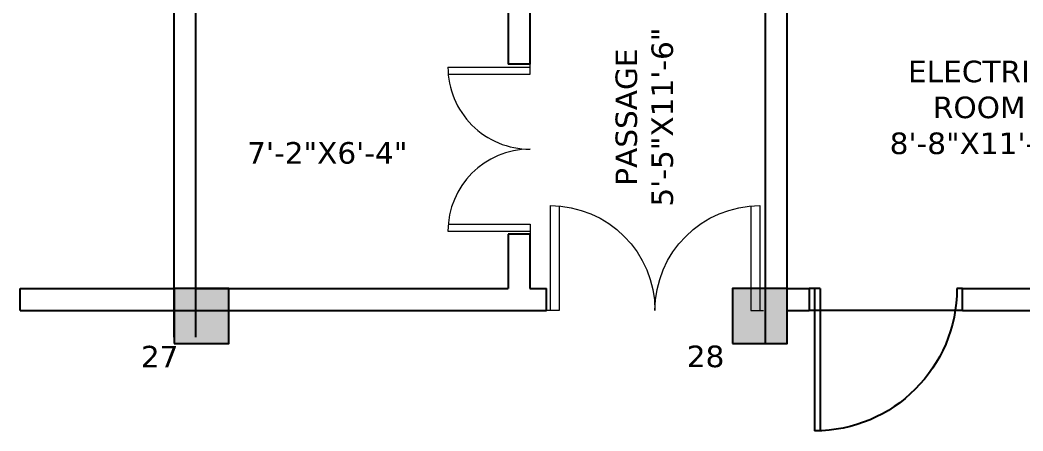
# Model space of a CAD drawing. Header units: inches. Extents: x -217 to 2701, y -906 to 3312.
# Drawn here: x 1319.7 to 1594.6, y 642 to 754.6 of the extents above; entities that cross this region are included whole.
import ezdxf

# ---------------------------------------------------------------- set-up
doc = ezdxf.new("R2010")
doc.units = ezdxf.units.IN
doc.header["$MEASUREMENT"] = 0
doc.layers.get('0').update_dxf_attribs({"color": 8, "linetype": 'CONTINUOUS'})
for name, color, linetype in [('COLUMN', 8, 'CONTINUOUS'), ('COLUMN HATCH', 8, 'CONTINUOUS'), ('DOOR', 8, 'CONTINUOUS'), ('TEXT', 8, 'CONTINUOUS'), ('WALL', 7, 'CONTINUOUS'), ('WINDOOW', 8, 'CONTINUOUS')]:
    doc.layers.add(name, color=color, linetype=linetype)
doc.styles.add('VERDANA', font='verdana.ttf')

# ---------------------------------------------------------------- blocks, each defined once
blk = doc.blocks.new('D3.5')
for p, q in [((1.5, 0), (1.5, 39)), ((3, 0), (3, 38.97)), ((3, 0), (0, 0)), ((42, 0), (40.5, 0))]:
    blk.add_line(p, q)
blk.add_arc((1.5, 0), 39, 0, 90)
blk = doc.blocks.new('b d')
at = {"layer": 'WINDOOW', "color": 0, "lineweight": 0}
for p, q in [((67237.44, 17555.04), (67233.94, 17555.04)), ((67234.94, 17526.29), (67234.94, 17555.04)), ((67237.44, 17526.39), (67237.44, 17555.04)), ((67289.94, 17526.39), (67289.94, 17555.04)), ((67289.94, 17555.04), (67293.44, 17555.04)), ((67292.44, 17526.29), (67292.44, 17555.04))]:
    blk.add_line(p, q, dxfattribs=at)
for centre, start, end in [((67234.94, 17555.04), 270, 0), ((67292.44, 17555.04), 180, 270)]:
    blk.add_arc(centre, 28.75, start, end, dxfattribs=at)

msp = doc.modelspace()

# ---------------------------------------------------------------- hatches: boundary and pattern name
at = {"layer": 'COLUMN HATCH', "linetype": 'Continuous'}
for points in [[(1377, 681), (1362, 681), (1362, 666), (1377, 666)], [(1530, 681), (1515, 681), (1515, 666), (1530, 666)]]:
    msp.add_hatch(color=256, dxfattribs=at).paths.add_polyline_path(points)
at = {"layer": 'TEXT', "lineweight": 0}
for points in [[(1377, 681), (1362, 681), (1362, 666), (1377, 666)], [(1530, 681), (1515, 681), (1515, 666), (1530, 666)]]:
    msp.add_hatch(color=256, dxfattribs=at).paths.add_polyline_path(points)

# ---------------------------------------------------------------- linework, layer by layer
at = {"layer": 'COLUMN', "linetype": 'Continuous'}
for points in [[(1362, 666), (1377, 666), (1377, 681), (1362, 681)], [(1515, 666), (1530, 666), (1530, 681), (1515, 681)]]:
    msp.add_lwpolyline(points, close=True, dxfattribs=at)
at = {"layer": 'DOOR', "linetype": 'Continuous'}
msp.add_line((1578, 675), (1536, 675), dxfattribs=at)
at = {"layer": 'TEXT', "lineweight": 0}
for points in [[(1362, 666), (1377, 666), (1377, 681), (1362, 681)], [(1515, 666), (1530, 666), (1530, 681), (1515, 681)]]:
    msp.add_lwpolyline(points, close=True, dxfattribs=at)
at = {"layer": 'WALL', "linetype": 'Continuous'}
for p, q in [((1524, 666), (1524, 1063)), ((1362, 667.71), (1362, 835)), ((1530, 681), (1530, 829)), ((1459.5, 819), (1459.5, 742.49)), ((1367.93, 667.71), (1367.93, 813)), ((1453.5, 757.42), (1453.5, 742.49)), ((1459.5, 742.49), (1453.5, 742.49)), ((1453.5, 695.93), (1453.5, 681)), ((1459.5, 695.93), (1453.5, 695.93)), ((1459.5, 695.93), (1459.5, 681)), ((1319.75, 681), (1362, 681)), ((1319.75, 675), (1319.75, 681)), ((1368, 681), (1453.5, 681)), ((1459.5, 681), (1464, 681)), ((1464, 675), (1464, 681)), ((1530, 681), (1536, 681)), ((1536, 681), (1536, 675)), ((1578, 675), (1578, 681)), ((1578, 681), (1625, 681)), ((1319.75, 675), (1464, 675)), ((1530, 675), (1536, 675)), ((1578, 675), (1625, 675))]:
    msp.add_line(p, q, dxfattribs=at)

# ---------------------------------------------------------------- block references
at = {"layer": 'COLUMN', "linetype": 'Continuous', "xscale": -1, "rotation": 180}
msp.add_blockref('D3.5', (1536, 681), dxfattribs=at)
at = {"layer": 'WINDOOW', "lineweight": 0, "xscale": 0.782599999998638, "yscale": 0.782599999998638, "zscale": 0.782599999998638, "rotation": 270}
msp.add_blockref('b d', (-12279.07, 53359.78), dxfattribs=at)
at = {"layer": 'WINDOOW', "lineweight": 0, "xscale": -1, "rotation": 180}
msp.add_blockref('b d', (-65769.94, 18230.04), dxfattribs=at)

# ---------------------------------------------------------------- texts
at = {"layer": 'TEXT', "linetype": 'Continuous', "insert": (1490.87, 725.44), "char_height": 5.9055, "width": 176.6351, "attachment_point": 5, "rotation": 90, "style": 'VERDANA'}
msp.add_mtext('  PASSAGE\\P  5\'-5"X11\'-6"', dxfattribs=at)
at = {"layer": 'TEXT', "linetype": 'Continuous', "char_height": 5.9055, "attachment_point": 5, "style": 'VERDANA'}
for s, insert, width in [('ELECTRIC\\PROOM\\P8\'-8"X11\'-1"', (1582.6, 730.62), 105.1582), (' 7\'-2"X6\'-4"', (1402.65, 718.16), 176.6351)]:
    msp.add_mtext(s, dxfattribs=dict(at, insert=insert, width=width))
at = {"layer": 'TEXT', "lineweight": 0, "char_height": 5.906, "width": 5.1391, "attachment_point": 5, "style": 'VERDANA'}
for s, insert in [('27', (1358.01, 662.37)), ('28', (1507.61, 662.38))]:
    msp.add_mtext(s, dxfattribs=dict(at, insert=insert))

doc.saveas('drawing.dxf')
